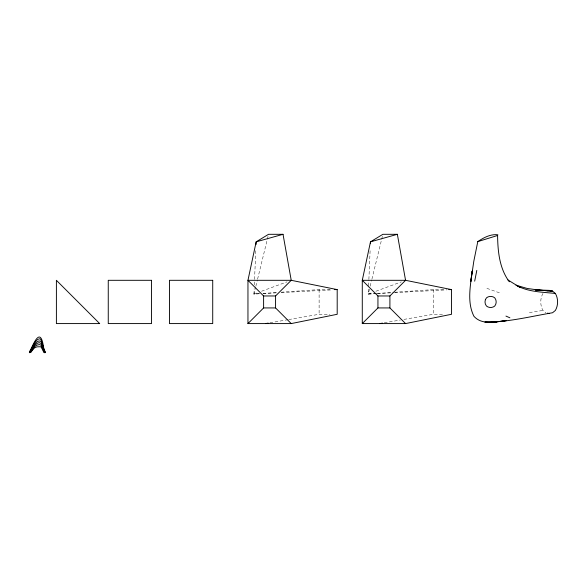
<?xml version="1.0" encoding="UTF-8"?>
<svg xmlns="http://www.w3.org/2000/svg" width="587" height="587" viewBox="0 0 587 587"><rect width="100%" height="100%" fill="white"/><g stroke="black" fill="none" stroke-linecap="round" stroke-linejoin="round"><path stroke-width="0.44" stroke-dasharray="2.94 2.2" d="M259.417 293.764L253.929 294.058L254.164 288.562M254.318 284.893L254.516 280.315M254.553 279.397L255.844 249.174M376.494 293.617L368.262 294.058L368.57 286.727M368.614 285.81L368.849 280.315M368.885 279.397L370.17 249.174M259.359 293.683L253.929 294.058L255.653 287.028M255.866 286.148L257.37 279.999M257.583 279.118L268.545 234.308M376.406 293.5L368.262 294.058L369.979 287.028M370.192 286.148L371.696 279.999M371.916 279.118L382.878 234.308M542.96 293.463C540.018 298.629 540.018 305.269 542.96 310.435L545.785 312.746M253.929 294.058L258.17 292.495M261.56 291.247L286.992 281.87M368.262 294.058L372.496 292.495M375.893 291.247L401.317 281.87M269.969 322.813L287.843 319.71M288.731 319.555L319.115 314.287L329.96 314.287M384.302 322.813L400.385 320.025M403.959 319.401L433.441 314.287L444.293 314.287M529.401 312.57L542.96 310.435M262.983 293.441L277.468 292.451M281.092 292.201L319.115 289.604L329.96 289.604M377.316 293.441L393.606 292.326M394.515 292.267L433.441 289.604L444.293 289.604M263.079 293.566L276.807 292.832M281.378 292.59L332.616 289.853M377.412 293.566L391.133 292.832M394.794 292.642L446.949 289.853M486.894 288.356L499.632 292.869M433.441 289.604L433.441 314.287M319.115 289.604L319.115 314.287"/><path stroke-width="0.88" d="M256.035 244.588L256.152 241.844L268.545 234.308L283.029 234.308L291.225 280.307L275.574 295.965L275.574 307.933L291.225 323.584L337.195 314.287L337.195 289.604L291.225 280.307L247.956 280.307L247.956 323.584L291.225 323.584M370.404 243.678L370.485 241.844L382.878 234.308L397.355 234.308L405.558 280.307L389.907 295.965L389.907 307.933L405.558 323.584L451.528 314.287L451.528 289.604L405.558 280.307L362.282 280.307L362.282 323.584L405.558 323.584M474.678 281.166L476.805 270.409M509.289 281.767C499.42 268.413 497.827 251.552 497.585 235.482L497.842 234.778C490.578 233.905 483.593 237.676 477.789 241.609L473.797 261.31L470.803 281.577L472.153 271.069C470.495 285.957 466.848 302.32 473.966 316.342C482.235 325.477 495.795 321.771 506.434 320.605L496.521 321.793M247.956 323.584L263.607 307.933L275.574 307.933M362.282 323.584L377.94 307.933L389.907 307.933M497.585 235.482L477.789 241.609M283.029 234.308L256.152 241.844L247.956 280.307L263.607 295.965L263.607 307.933M397.355 234.308L370.485 241.844L362.282 280.307L377.94 295.965L389.907 295.965M547.48 290.763L549.175 290.374L552.565 291.152L555.39 293.463C558.325 298.629 558.325 305.269 555.39 310.435L552.565 312.746C530.171 316.525 507.74 322.336 484.913 322.087L496.338 321.999L492.911 322.226L494.716 322.014M265.5 323.584L268.186 323.121M379.833 323.584L382.511 323.121M334.48 289.604L337.195 289.604M448.813 289.604L451.528 289.604M263.607 295.965L275.574 295.965M535.329 289.861L552.565 291.152L535.329 289.861L549.175 290.374M555.39 293.463C542.153 292.04 527.845 292.01 516.032 285.194L527.192 288.459L539.57 290.191M547.48 313.135L549.175 313.517M505.943 316.077L509.876 317.802M507.946 279.962L520.346 287.637M377.94 295.965L377.94 307.933M485.376 299.7L485.001 301.945L485.376 304.191L486.498 306.062C488.824 307.992 492.398 307.992 494.724 306.062C496.653 303.736 496.653 300.162 494.724 297.836C492.398 295.907 488.824 295.907 486.498 297.836L485.376 299.7M30.12 350.857L29.35 352.692L35.271 341.905L37.612 339.44L39.975 338.706L41.068 339.888L43.834 349.206L45.441 352.692A62.493 62.493 0 0 1 43.57 347.482C40.819 327.443 34.838 340.504 30.12 350.857M30.546 351.253L29.9 352.692L34.56 345.494L36.996 343.446L39.116 342.639L41.134 343.446L43.174 348.994A65.957 65.957 0 0 0 44.612 352.692L44.883 352.692A55.009 55.009 0 0 1 43.343 348.641C41.714 334.018 33.863 343.388 30.546 351.253M31.045 351.481C28.851 355.707 33.98 347.166 35.433 347.497A7.543 7.543 0 0 1 37.113 346.844L40.819 346.726L42.381 349.338A51.715 51.715 0 0 0 43.526 351.686L44.333 352.692L41.281 345.347L39.571 344.576L37.054 345.09L34.699 346.565L31.045 351.481M151.534 280.307L108.257 280.307L108.257 323.584L151.534 323.584L151.534 280.307M212.721 280.307L169.445 280.307L169.445 323.584L212.721 323.584L212.721 280.307M99.665 323.584L56.396 323.584L56.396 280.307L99.665 323.584"/></g></svg>
